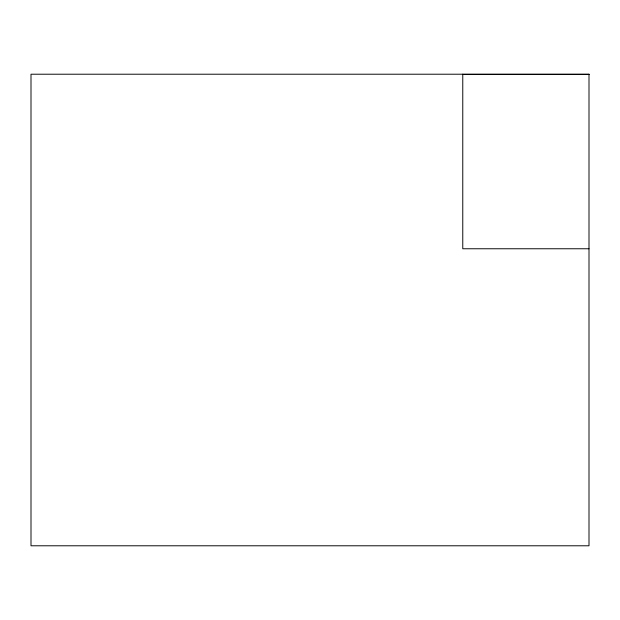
<?xml version="1.0" encoding="UTF-8"?>
<svg xmlns="http://www.w3.org/2000/svg" width="620" height="620" viewBox="0 0 620 620"><rect width="100%" height="100%" fill="white"/><g stroke="black" fill="none" stroke-linecap="round" stroke-linejoin="round"><path stroke-width="0.93" d="M462.768 74.385L589 74.385M589 248.76L462.768 248.76L462.768 74.214M589 74.214L31 74.214L31 545.786L589 545.786L589 74.214"/></g></svg>
